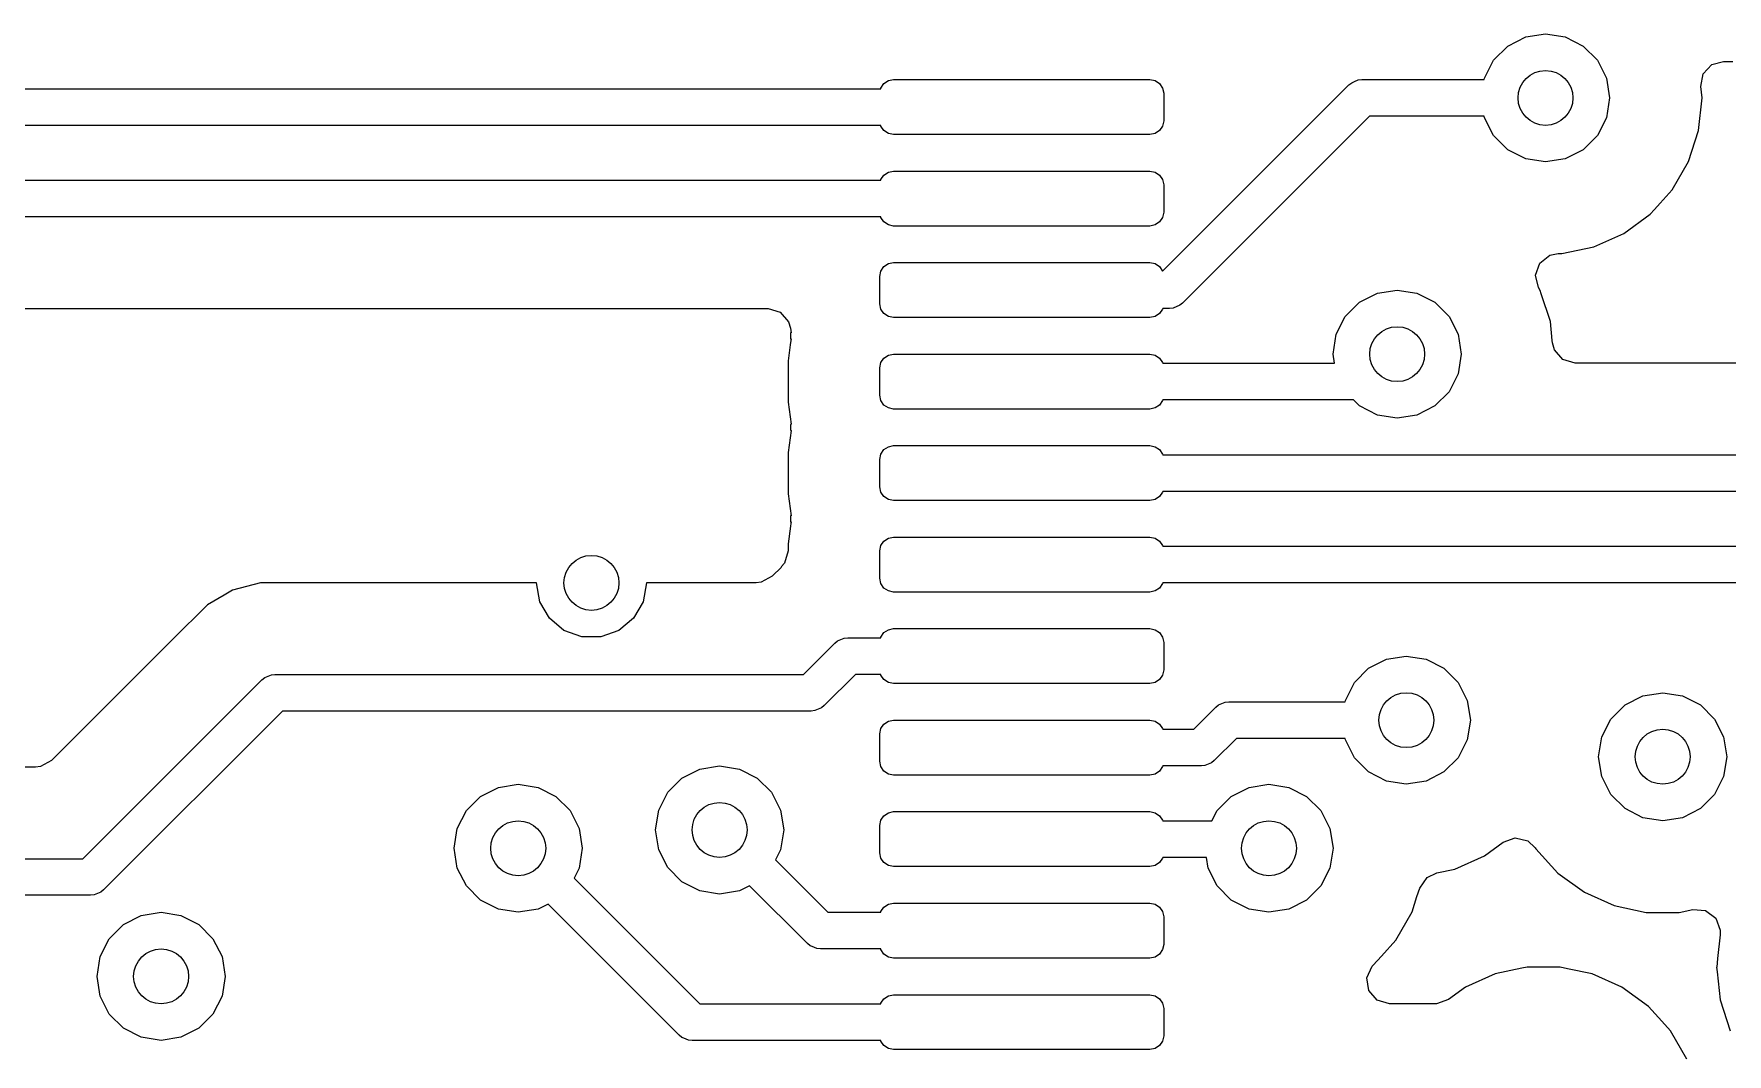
# Model space of a CAD drawing. Extents: x 70 to 224, y -154 to -54.
# Drawn here: x 118.7 to 127.95, y -117.82 to -112.25 of the extents above; entities that cross this region are included whole.
import ezdxf

# ---------------------------------------------------------------- set-up
doc = ezdxf.new("R2010")
doc.units = 0
doc.layers.add('BLACK', color=7, linetype='CONTINUOUS')

msp = doc.modelspace()

# ---------------------------------------------------------------- linework, layer by layer
at = {"layer": 'BLACK', "linetype": 'CONTINUOUS'}
for p, q in [((126.851844, -112.26713), (126.96, -112.25)), ((126.96, -112.25), (127.068156, -112.26713)), ((126.676844, -112.394275), (126.754275, -112.316844)), ((126.754275, -112.316844), (126.851844, -112.26713)), ((127.068156, -112.26713), (127.165725, -112.316844)), ((127.165725, -112.316844), (127.243156, -112.394275)), ((126.62713, -112.491844), (126.676844, -112.394275)), ((127.243156, -112.394275), (127.29287, -112.491844)), ((127.82118, -112.468733), (127.868911, -112.417709)), ((127.868911, -112.417709), (127.931932, -112.4005)), ((127.931932, -112.4005), (127.982707, -112.4005)), ((123.330709, -112.5463), (123.346967, -112.521968)), ((123.346967, -112.521968), (123.371299, -112.50571)), ((123.371299, -112.50571), (123.4, -112.500001)), ((123.4, -112.500001), (124.8, -112.500001)), ((124.8, -112.500001), (124.828701, -112.50571)), ((124.828701, -112.50571), (124.853033, -112.521968)), ((124.853033, -112.521968), (124.869291, -112.5463)), ((124.869357, -113.54663), (125.886699, -112.529289)), ((125.886699, -112.529289), (125.901852, -112.516853)), ((125.901852, -112.516853), (125.916828, -112.51065)), ((125.916828, -112.51065), (125.937901, -112.501921)), ((125.937901, -112.501921), (125.95741, -112.5)), ((125.95741, -112.5), (126.625838, -112.5)), ((126.625838, -112.5), (126.62713, -112.491844)), ((127.29287, -112.491844), (127.31, -112.6)), ((127.808611, -112.537459), (127.82118, -112.468733)), ((117.469999, -112.550001), (123.329973, -112.550001)), ((123.329973, -112.550001), (123.330709, -112.5463)), ((124.869291, -112.5463), (124.875, -112.575001)), ((124.875, -112.575001), (124.875, -112.725001)), ((127.31, -112.6), (127.29287, -112.708156)), ((127.796497, -112.777803), (127.815185, -112.6)), ((127.815185, -112.6), (127.808611, -112.537459)), ((125.998832, -112.7), (124.978121, -113.720711)), ((126.625838, -112.7), (125.998832, -112.7)), ((126.62713, -112.708156), (126.625838, -112.7)), ((126.676844, -112.805725), (126.62713, -112.708156)), ((127.29287, -112.708156), (127.243156, -112.805725)), ((123.329973, -112.750001), (117.511421, -112.750001)), ((123.330709, -112.753702), (123.329973, -112.750001)), ((123.346967, -112.778034), (123.330709, -112.753702)), ((123.371299, -112.794292), (123.346967, -112.778034)), ((123.4, -112.800001), (123.371299, -112.794292)), ((124.8, -112.800001), (123.4, -112.800001)), ((124.828701, -112.794292), (124.8, -112.800001)), ((124.853033, -112.778034), (124.828701, -112.794292)), ((124.869291, -112.753702), (124.853033, -112.778034)), ((124.875, -112.725001), (124.869291, -112.753702)), ((126.754275, -112.883156), (126.676844, -112.805725)), ((127.243156, -112.805725), (127.165725, -112.883156)), ((127.74125, -112.947835), (127.796497, -112.777803)), ((126.851844, -112.93287), (126.754275, -112.883156)), ((127.165725, -112.883156), (127.068156, -112.93287)), ((126.96, -112.95), (126.851844, -112.93287)), ((127.068156, -112.93287), (126.96, -112.95)), ((127.651859, -113.102665), (127.74125, -112.947835)), ((117.75, -113.05), (123.329973, -113.05)), ((123.329973, -113.05), (123.330709, -113.046299)), ((123.330709, -113.046299), (123.346967, -113.021967)), ((123.346967, -113.021967), (123.371299, -113.005709)), ((123.371299, -113.005709), (123.4, -113)), ((123.4, -113), (124.8, -113)), ((124.8, -113), (124.828701, -113.005709)), ((124.828701, -113.005709), (124.853033, -113.021967)), ((124.853033, -113.021967), (124.869291, -113.046299)), ((124.869291, -113.046299), (124.875, -113.075)), ((124.875, -113.075), (124.875, -113.225)), ((127.554648, -113.210629), (127.586499, -113.175254)), ((127.586499, -113.175254), (127.651859, -113.102665)), ((123.329973, -113.25), (117.791421, -113.25)), ((123.330709, -113.253701), (123.329973, -113.25)), ((123.346967, -113.278033), (123.330709, -113.253701)), ((124.869291, -113.253701), (124.853033, -113.278033)), ((124.875, -113.225), (124.869291, -113.253701)), ((127.387593, -113.340612), (127.53223, -113.235526)), ((127.53223, -113.235526), (127.554648, -113.210629)), ((123.371299, -113.294291), (123.346967, -113.278033)), ((123.4, -113.3), (123.371299, -113.294291)), ((124.8, -113.3), (123.4, -113.3)), ((124.828701, -113.294291), (124.8, -113.3)), ((124.853033, -113.278033), (124.828701, -113.294291)), ((127.224267, -113.413329), (127.387593, -113.340612)), ((126.928587, -113.502571), (126.983509, -113.459382)), ((126.983509, -113.459382), (127.029593, -113.4505)), ((127.029593, -113.4505), (127.049389, -113.4505)), ((127.049389, -113.4505), (127.049391, -113.4505)), ((127.049391, -113.4505), (127.224267, -113.413329)), ((123.325, -113.575), (123.330709, -113.546299)), ((123.330709, -113.546299), (123.346967, -113.521967)), ((123.346967, -113.521967), (123.371299, -113.505709)), ((123.371299, -113.505709), (123.4, -113.5)), ((123.4, -113.5), (124.8, -113.5)), ((124.8, -113.5), (124.828701, -113.505709)), ((124.828701, -113.505709), (124.853033, -113.521967)), ((124.853033, -113.521967), (124.869291, -113.546299)), ((124.869291, -113.546299), (124.869357, -113.54663)), ((126.905734, -113.568598), (126.928587, -113.502571)), ((123.325, -113.725), (123.325, -113.575)), ((126.922205, -113.636498), (126.905734, -113.568598)), ((126.931248, -113.652162), (126.922205, -113.636498)), ((123.330709, -113.753701), (123.325, -113.725)), ((124.962967, -113.733147), (124.926919, -113.748079)), ((124.978121, -113.720711), (124.962967, -113.733147)), ((125.866844, -113.794275), (125.944275, -113.716844)), ((125.944275, -113.716844), (126.041844, -113.66713)), ((126.041844, -113.66713), (126.15, -113.65)), ((126.15, -113.65), (126.258156, -113.66713)), ((126.258156, -113.66713), (126.355725, -113.716844)), ((126.355725, -113.716844), (126.433156, -113.794275)), ((126.931252, -113.65217), (126.931248, -113.652162)), ((126.937313, -113.670825), (126.931252, -113.65217)), ((126.986497, -113.822197), (126.937313, -113.670825)), ((118.050098, -113.7505), (122.714146, -113.7505)), ((122.714146, -113.7505), (122.781185, -113.770185)), ((122.781185, -113.770185), (122.82694, -113.822989)), ((122.82694, -113.822989), (122.837085, -113.858312)), ((123.346967, -113.778033), (123.330709, -113.753701)), ((123.371299, -113.794291), (123.346967, -113.778033)), ((123.4, -113.8), (123.371299, -113.794291)), ((124.8, -113.8), (123.4, -113.8)), ((124.828701, -113.794291), (124.8, -113.8)), ((124.853033, -113.778033), (124.828701, -113.794291)), ((124.869291, -113.753701), (124.853033, -113.778033)), ((124.870027, -113.75), (124.869291, -113.753701)), ((124.90741, -113.75), (124.870027, -113.75)), ((124.926919, -113.748079), (124.90741, -113.75)), ((125.81713, -113.891844), (125.866844, -113.794275)), ((126.433156, -113.794275), (126.48287, -113.891844)), ((126.997277, -113.924764), (126.986497, -113.822197)), ((122.837085, -113.858312), (122.840374, -113.88329)), ((122.840374, -113.88329), (122.837399, -113.883681)), ((122.837399, -113.883681), (122.837399, -113.916316)), ((122.837399, -113.916316), (122.840374, -113.916708)), ((122.840374, -113.916708), (122.839313, -113.924762)), ((125.8, -114), (125.81713, -113.891844)), ((126.48287, -113.891844), (126.5, -114)), ((122.835991, -113.949998), (122.8245, -114.037272)), ((122.839313, -113.924764), (122.835991, -113.949998)), ((122.839313, -113.924762), (122.839313, -113.924764)), ((123.346967, -114.021967), (123.371299, -114.005709)), ((123.371299, -114.005709), (123.4, -114)), ((123.4, -114), (124.8, -114)), ((124.8, -114), (124.828701, -114.005709)), ((124.828701, -114.005709), (124.853033, -114.021967)), ((125.807919, -114.05), (125.8, -114)), ((126.5, -114), (126.48287, -114.108156)), ((126.998717, -113.938462), (126.997277, -113.924764)), ((127.009244, -113.977011), (126.998717, -113.938462)), ((127.054999, -114.029815), (127.009244, -113.977011)), ((122.8245, -114.037272), (122.8245, -114.262727)), ((123.325, -114.075), (123.330709, -114.046299)), ((123.325, -114.225), (123.325, -114.075)), ((123.330709, -114.046299), (123.346967, -114.021967)), ((124.853033, -114.021967), (124.869291, -114.046299)), ((124.869291, -114.046299), (124.870027, -114.05)), ((124.870027, -114.05), (125.807919, -114.05)), ((127.122038, -114.0495), (127.054999, -114.029815)), ((130.688473, -114.0495), (127.122038, -114.0495)), ((126.48287, -114.108156), (126.433156, -114.205725)), ((122.8245, -114.262727), (122.840374, -114.383292)), ((123.330709, -114.253701), (123.325, -114.225)), ((123.346967, -114.278033), (123.330709, -114.253701)), ((123.371299, -114.294291), (123.346967, -114.278033)), ((124.853033, -114.278033), (124.828701, -114.294291)), ((124.869291, -114.253701), (124.853033, -114.278033)), ((124.870027, -114.25), (124.869291, -114.253701)), ((125.911119, -114.25), (124.870027, -114.25)), ((125.944275, -114.283156), (125.911119, -114.25)), ((126.041844, -114.33287), (125.944275, -114.283156)), ((126.355725, -114.283156), (126.258156, -114.33287)), ((126.433156, -114.205725), (126.355725, -114.283156)), ((122.840374, -114.383292), (122.837399, -114.383683)), ((122.837399, -114.383683), (122.837399, -114.416316)), ((123.4, -114.3), (123.371299, -114.294291)), ((124.8, -114.3), (123.4, -114.3)), ((124.828701, -114.294291), (124.8, -114.3)), ((126.15, -114.35), (126.041844, -114.33287)), ((126.258156, -114.33287), (126.15, -114.35)), ((122.840374, -114.416708), (122.8245, -114.537272)), ((122.837399, -114.416316), (122.840374, -114.416708)), ((122.8245, -114.537272), (122.8245, -114.762727)), ((123.325, -114.575), (123.330709, -114.546299)), ((123.330709, -114.546299), (123.346967, -114.521967)), ((123.346967, -114.521967), (123.371299, -114.505709)), ((123.371299, -114.505709), (123.4, -114.5)), ((123.4, -114.5), (124.8, -114.5)), ((124.8, -114.5), (124.828701, -114.505709)), ((124.828701, -114.505709), (124.853033, -114.521967)), ((124.853033, -114.521967), (124.869291, -114.546299)), ((124.869291, -114.546299), (124.870027, -114.55)), ((124.870027, -114.55), (131.058578, -114.55)), ((123.325, -114.725), (123.325, -114.575)), ((123.330709, -114.753701), (123.325, -114.725)), ((123.346967, -114.778033), (123.330709, -114.753701)), ((124.869291, -114.753701), (124.853033, -114.778033)), ((124.870027, -114.75), (124.869291, -114.753701)), ((131.1, -114.75), (124.870027, -114.75)), ((122.8245, -114.762727), (122.840374, -114.883292)), ((123.371299, -114.794291), (123.346967, -114.778033)), ((123.4, -114.8), (123.371299, -114.794291)), ((124.8, -114.8), (123.4, -114.8)), ((124.828701, -114.794291), (124.8, -114.8)), ((124.853033, -114.778033), (124.828701, -114.794291)), ((122.837412, -114.939204), (122.8245, -115.037273)), ((122.840374, -114.883292), (122.837402, -114.883683)), ((122.837402, -114.883683), (122.83741, -114.916318)), ((122.83741, -114.916318), (122.840374, -114.916709)), ((122.839313, -114.924765), (122.837412, -114.939204)), ((122.840374, -114.916709), (122.839313, -114.924763)), ((122.839313, -114.924763), (122.839313, -114.924765)), ((123.330709, -115.0463), (123.346967, -115.021968)), ((123.346967, -115.021968), (123.371299, -115.00571)), ((123.371299, -115.00571), (123.4, -115.000001)), ((123.4, -115.000001), (124.8, -115.000001)), ((124.8, -115.000001), (124.828701, -115.00571)), ((124.828701, -115.00571), (124.853033, -115.021968)), ((124.853033, -115.021968), (124.869291, -115.0463)), ((122.8245, -115.075169), (122.804815, -115.142208)), ((122.8245, -115.037273), (122.8245, -115.075169)), ((123.325, -115.075001), (123.330709, -115.0463)), ((123.325, -115.225001), (123.325, -115.075001)), ((124.869291, -115.0463), (124.870027, -115.050001)), ((124.870027, -115.050001), (131.044118, -115.050001)), ((122.737583, -115.213181), (122.67626, -115.246666)), ((122.787031, -115.163733), (122.737583, -115.213181)), ((122.804815, -115.142208), (122.785982, -115.162684)), ((122.785982, -115.162684), (122.787031, -115.163733)), ((119.789684, -115.290423), (119.743569, -115.317049)), ((119.942414, -115.2495), (119.789684, -115.290423)), ((121.450088, -115.2495), (119.942414, -115.2495)), ((121.45, -115.25), (121.450088, -115.2495)), ((121.468092, -115.352606), (121.45, -115.25)), ((122.05, -115.25), (122.031908, -115.352606)), ((122.649902, -115.2495), (122.049912, -115.2495)), ((122.049912, -115.2495), (122.05, -115.25)), ((122.67626, -115.246666), (122.649902, -115.2495)), ((123.330709, -115.253702), (123.325, -115.225001)), ((123.346967, -115.278034), (123.330709, -115.253702)), ((123.371299, -115.294292), (123.346967, -115.278034)), ((123.4, -115.300001), (123.371299, -115.294292)), ((124.8, -115.300001), (123.4, -115.300001)), ((124.828701, -115.294292), (124.8, -115.300001)), ((124.853033, -115.278034), (124.828701, -115.294292)), ((124.869291, -115.253702), (124.853033, -115.278034)), ((124.870027, -115.250001), (124.869291, -115.253702)), ((130.973854, -115.250001), (124.870027, -115.250001)), ((119.652753, -115.369481), (119.5749, -115.447335)), ((119.652758, -115.369477), (119.652753, -115.369481)), ((119.743568, -115.317049), (119.652758, -115.369477)), ((119.743569, -115.317049), (119.743568, -115.317049)), ((121.520187, -115.442836), (121.468092, -115.352606)), ((122.031908, -115.352606), (121.979813, -115.442836)), ((119.540949, -115.481286), (119.167259, -115.854977)), ((119.540951, -115.481284), (119.540949, -115.481286)), ((119.5749, -115.447335), (119.540951, -115.481284)), ((121.6, -115.509808), (121.520187, -115.442836)), ((121.979813, -115.442836), (121.9, -115.509808)), ((121.697906, -115.545442), (121.6, -115.509808)), ((121.802094, -115.545442), (121.697906, -115.545442)), ((121.9, -115.509808), (121.802094, -115.545442)), ((122.908578, -115.75), (123.07929, -115.579289)), ((123.07929, -115.579289), (123.094443, -115.566853)), ((123.094443, -115.566853), (123.130491, -115.551921)), ((123.130491, -115.551921), (123.15, -115.55)), ((123.15, -115.55), (123.329973, -115.55)), ((123.329973, -115.55), (123.330709, -115.546299)), ((123.330709, -115.546299), (123.346967, -115.521967)), ((123.346967, -115.521967), (123.371299, -115.505709)), ((123.371299, -115.505709), (123.4, -115.5)), ((123.4, -115.5), (124.8, -115.5)), ((124.8, -115.5), (124.828701, -115.505709)), ((124.828701, -115.505709), (124.853033, -115.521967)), ((124.853033, -115.521967), (124.869291, -115.546299)), ((124.869291, -115.546299), (124.875, -115.575)), ((124.875, -115.575), (124.875, -115.725)), ((125.994275, -115.716844), (126.091844, -115.66713)), ((126.091844, -115.66713), (126.2, -115.65)), ((126.2, -115.65), (126.308156, -115.66713)), ((126.308156, -115.66713), (126.405725, -115.716844)), ((119.95076, -115.779289), (119.965914, -115.766853)), ((119.965914, -115.766853), (119.965936, -115.766844)), ((119.965936, -115.766844), (120.001962, -115.751921)), ((120.001962, -115.751921), (120.021471, -115.75)), ((120.021471, -115.75), (122.908578, -115.75)), ((123.191421, -115.75), (123.020711, -115.920711)), ((123.329973, -115.75), (123.191421, -115.75)), ((123.330709, -115.753701), (123.329973, -115.75)), ((123.346967, -115.778033), (123.330709, -115.753701)), ((124.869291, -115.753701), (124.853033, -115.778033)), ((124.875, -115.725), (124.869291, -115.753701)), ((125.916844, -115.794275), (125.994275, -115.716844)), ((126.405725, -115.716844), (126.483156, -115.794275)), ((119.167259, -115.854977), (118.802055, -116.220181)), ((118.973049, -116.757), (119.95076, -115.779289)), ((123.371299, -115.794291), (123.346967, -115.778033)), ((123.4, -115.8), (123.371299, -115.794291)), ((124.8, -115.8), (123.4, -115.8)), ((124.828701, -115.794291), (124.8, -115.8)), ((124.853033, -115.778033), (124.828701, -115.794291)), ((125.86713, -115.891844), (125.916844, -115.794275)), ((126.483156, -115.794275), (126.53287, -115.891844)), ((127.491844, -115.86713), (127.6, -115.85)), ((127.6, -115.85), (127.708156, -115.86713)), ((120.062893, -115.95), (119.085182, -116.927711)), ((122.95, -115.95), (120.062893, -115.95)), ((122.969509, -115.948079), (122.95, -115.95)), ((123.005557, -115.933147), (122.969509, -115.948079)), ((123.020711, -115.920711), (123.005557, -115.933147)), ((125.039339, -116.05), (125.16005, -115.929289)), ((125.16005, -115.929289), (125.175204, -115.916853)), ((125.175204, -115.916853), (125.211252, -115.901921)), ((125.211252, -115.901921), (125.230761, -115.9)), ((125.230761, -115.9), (125.865838, -115.9)), ((125.865838, -115.9), (125.86713, -115.891844)), ((126.53287, -115.891844), (126.55, -116)), ((127.316844, -115.994275), (127.394275, -115.916844)), ((127.394275, -115.916844), (127.491844, -115.86713)), ((127.708156, -115.86713), (127.805725, -115.916844)), ((127.805725, -115.916844), (127.883156, -115.994275)), ((123.325, -116.075), (123.330709, -116.046299)), ((123.330709, -116.046299), (123.346967, -116.021967)), ((123.346967, -116.021967), (123.371299, -116.005709)), ((123.371299, -116.005709), (123.4, -116)), ((123.4, -116), (124.8, -116)), ((124.8, -116), (124.828701, -116.005709)), ((124.828701, -116.005709), (124.853033, -116.021967)), ((124.853033, -116.021967), (124.869291, -116.046299)), ((124.869291, -116.046299), (124.870027, -116.05)), ((126.55, -116), (126.53287, -116.108156)), ((127.26713, -116.091844), (127.316844, -115.994275)), ((127.883156, -115.994275), (127.93287, -116.091844)), ((123.325, -116.225), (123.325, -116.075)), ((124.870027, -116.05), (125.039339, -116.05)), ((125.272183, -116.1), (125.151472, -116.220711)), ((125.865838, -116.1), (125.272183, -116.1)), ((125.86713, -116.108156), (125.865838, -116.1)), ((125.916844, -116.205725), (125.86713, -116.108156)), ((126.53287, -116.108156), (126.483156, -116.205725)), ((127.25, -116.2), (127.26713, -116.091844)), ((127.93287, -116.091844), (127.95, -116.2)), ((118.802055, -116.220181), (118.740732, -116.253666)), ((123.330709, -116.253701), (123.325, -116.225)), ((125.136318, -116.233147), (125.10027, -116.248079)), ((125.151472, -116.220711), (125.136318, -116.233147)), ((125.994275, -116.283156), (125.916844, -116.205725)), ((126.483156, -116.205725), (126.405725, -116.283156)), ((127.26713, -116.308156), (127.25, -116.2)), ((127.95, -116.2), (127.93287, -116.308156)), ((118.714374, -116.2565), (118.630797, -116.2565)), ((118.740732, -116.253666), (118.714374, -116.2565)), ((122.166844, -116.394275), (122.244275, -116.316844)), ((122.244275, -116.316844), (122.341844, -116.26713)), ((122.341844, -116.26713), (122.45, -116.25)), ((122.45, -116.25), (122.558156, -116.26713)), ((122.558156, -116.26713), (122.655725, -116.316844)), ((122.655725, -116.316844), (122.733156, -116.394275)), ((123.346967, -116.278033), (123.330709, -116.253701)), ((123.371299, -116.294291), (123.346967, -116.278033)), ((123.4, -116.3), (123.371299, -116.294291)), ((124.8, -116.3), (123.4, -116.3)), ((124.828701, -116.294291), (124.8, -116.3)), ((124.853033, -116.278033), (124.828701, -116.294291)), ((124.869291, -116.253701), (124.853033, -116.278033)), ((124.870027, -116.25), (124.869291, -116.253701)), ((125.080761, -116.25), (124.870027, -116.25)), ((125.10027, -116.248079), (125.080761, -116.25)), ((126.091844, -116.33287), (125.994275, -116.283156)), ((126.405725, -116.283156), (126.308156, -116.33287)), ((127.316844, -116.405725), (127.26713, -116.308156)), ((127.93287, -116.308156), (127.883156, -116.405725)), ((121.066844, -116.494275), (121.144275, -116.416844)), ((121.144275, -116.416844), (121.241844, -116.36713)), ((121.241844, -116.36713), (121.35, -116.35)), ((121.35, -116.35), (121.458156, -116.36713)), ((121.458156, -116.36713), (121.555725, -116.416844)), ((121.555725, -116.416844), (121.633156, -116.494275)), ((122.11713, -116.491844), (122.166844, -116.394275)), ((122.733156, -116.394275), (122.78287, -116.491844)), ((125.166844, -116.494275), (125.244275, -116.416844)), ((125.244275, -116.416844), (125.341844, -116.36713)), ((125.341844, -116.36713), (125.45, -116.35)), ((125.45, -116.35), (125.558156, -116.36713)), ((125.558156, -116.36713), (125.655725, -116.416844)), ((125.655725, -116.416844), (125.733156, -116.494275)), ((126.2, -116.35), (126.091844, -116.33287)), ((126.308156, -116.33287), (126.2, -116.35)), ((127.394275, -116.483156), (127.316844, -116.405725)), ((127.883156, -116.405725), (127.805725, -116.483156)), ((121.01713, -116.591844), (121.066844, -116.494275)), ((121.633156, -116.494275), (121.68287, -116.591844)), ((122.1, -116.6), (122.11713, -116.491844)), ((122.78287, -116.491844), (122.8, -116.6)), ((123.346967, -116.521967), (123.371299, -116.505709)), ((123.371299, -116.505709), (123.4, -116.5)), ((123.4, -116.5), (124.8, -116.5)), ((124.8, -116.5), (124.828701, -116.505709)), ((124.828701, -116.505709), (124.853033, -116.521967)), ((125.138451, -116.55), (125.166844, -116.494275)), ((125.733156, -116.494275), (125.78287, -116.591844)), ((127.491844, -116.53287), (127.394275, -116.483156)), ((127.805725, -116.483156), (127.708156, -116.53287)), ((121, -116.7), (121.01713, -116.591844)), ((121.68287, -116.591844), (121.7, -116.7)), ((122.11713, -116.708156), (122.1, -116.6)), ((122.8, -116.6), (122.78287, -116.708156)), ((123.325, -116.575), (123.330709, -116.546299)), ((123.325, -116.725), (123.325, -116.575)), ((123.330709, -116.546299), (123.346967, -116.521967)), ((124.853033, -116.521967), (124.869291, -116.546299)), ((124.869291, -116.546299), (124.870027, -116.55)), ((124.870027, -116.55), (125.138451, -116.55)), ((125.78287, -116.591844), (125.8, -116.7)), ((127.6, -116.55), (127.491844, -116.53287)), ((127.708156, -116.53287), (127.6, -116.55)), ((126.627593, -116.740612), (126.729254, -116.666749)), ((126.729254, -116.666749), (126.79506, -116.643269)), ((126.79506, -116.643269), (126.863114, -116.659094)), ((126.863114, -116.659094), (126.902863, -116.698462)), ((117.807635, -116.757), (118.973049, -116.757)), ((121.01713, -116.808156), (121, -116.7)), ((121.7, -116.7), (121.68287, -116.808156)), ((122.166844, -116.805725), (122.11713, -116.708156)), ((122.78287, -116.708156), (122.754755, -116.763333)), ((122.754755, -116.763333), (123.041421, -117.05)), ((123.330709, -116.753701), (123.325, -116.725)), ((123.346967, -116.778033), (123.330709, -116.753701)), ((123.371299, -116.794291), (123.346967, -116.778033)), ((124.853033, -116.778033), (124.828701, -116.794291)), ((124.869291, -116.753701), (124.853033, -116.778033)), ((124.870027, -116.75), (124.869291, -116.753701)), ((125.107919, -116.75), (124.870027, -116.75)), ((125.11713, -116.808156), (125.107919, -116.75)), ((125.8, -116.7), (125.78287, -116.808156)), ((126.464267, -116.813329), (126.627593, -116.740612)), ((126.902863, -116.698462), (126.904319, -116.697405)), ((126.904319, -116.697405), (126.908139, -116.702663)), ((126.908139, -116.702663), (127.027764, -116.835521)), ((121.066844, -116.905725), (121.01713, -116.808156)), ((121.68287, -116.808156), (121.654755, -116.863333)), ((121.654755, -116.863333), (122.34142, -117.549999)), ((122.244275, -116.883156), (122.166844, -116.805725)), ((123.4, -116.8), (123.371299, -116.794291)), ((124.8, -116.8), (123.4, -116.8)), ((124.828701, -116.794291), (124.8, -116.8)), ((125.166844, -116.905725), (125.11713, -116.808156)), ((125.78287, -116.808156), (125.733156, -116.905725)), ((126.273689, -116.917221), (126.313125, -116.859547)), ((126.313125, -116.859547), (126.365833, -116.834251)), ((126.365833, -116.834251), (126.464267, -116.813329)), ((127.027764, -116.835521), (127.027767, -116.835523)), ((127.027767, -116.835523), (127.02777, -116.835526)), ((127.02777, -116.835526), (127.172407, -116.940612)), ((119.014471, -116.957), (117.849057, -116.957)), ((119.03398, -116.955079), (119.014471, -116.957)), ((119.070028, -116.940147), (119.03398, -116.955079)), ((119.085182, -116.927711), (119.070028, -116.940147)), ((121.144275, -116.983156), (121.066844, -116.905725)), ((122.341844, -116.93287), (122.244275, -116.883156)), ((122.45, -116.95), (122.341844, -116.93287)), ((122.558156, -116.93287), (122.45, -116.95)), ((122.613333, -116.904755), (122.558156, -116.93287)), ((122.929289, -117.22071), (122.613333, -116.904755)), ((125.244275, -116.983156), (125.166844, -116.905725)), ((125.733156, -116.905725), (125.655725, -116.983156)), ((126.231413, -117.047335), (126.258335, -116.964475)), ((126.258335, -116.964475), (126.273689, -116.917221)), ((127.172407, -116.940612), (127.335733, -117.013329)), ((119.291844, -117.06713), (119.4, -117.05)), ((119.4, -117.05), (119.508156, -117.06713)), ((121.241844, -117.03287), (121.144275, -116.983156)), ((121.35, -117.05), (121.241844, -117.03287)), ((121.458156, -117.03287), (121.35, -117.05)), ((121.513333, -117.004755), (121.458156, -117.03287)), ((122.229288, -117.720709), (121.513333, -117.004755)), ((123.041421, -117.05), (123.329973, -117.05)), ((123.329973, -117.05), (123.330709, -117.046299)), ((123.330709, -117.046299), (123.346967, -117.021967)), ((123.346967, -117.021967), (123.371299, -117.005709)), ((123.371299, -117.005709), (123.4, -117)), ((123.4, -117), (124.8, -117)), ((124.8, -117), (124.828701, -117.005709)), ((124.828701, -117.005709), (124.853033, -117.021967)), ((124.853033, -117.021967), (124.869291, -117.046299)), ((124.869291, -117.046299), (124.875, -117.075)), ((125.341844, -117.03287), (125.244275, -116.983156)), ((125.45, -117.05), (125.341844, -117.03287)), ((125.558156, -117.03287), (125.45, -117.05)), ((125.655725, -116.983156), (125.558156, -117.03287)), ((126.141859, -117.202665), (126.23125, -117.047835)), ((126.23125, -117.047835), (126.231413, -117.047335)), ((127.335733, -117.013329), (127.510609, -117.0505)), ((127.510609, -117.0505), (127.51061, -117.0505)), ((127.51061, -117.0505), (127.689389, -117.0505)), ((127.689389, -117.0505), (127.689391, -117.0505)), ((127.689391, -117.0505), (127.764767, -117.034478)), ((127.764767, -117.034478), (127.834433, -117.039794)), ((127.834433, -117.039794), (127.890166, -117.081931)), ((119.116844, -117.194275), (119.194275, -117.116844)), ((119.194275, -117.116844), (119.291844, -117.06713)), ((119.508156, -117.06713), (119.605725, -117.116844)), ((119.605725, -117.116844), (119.683156, -117.194275)), ((124.875, -117.075), (124.875, -117.225)), ((127.890166, -117.081931), (127.914272, -117.14751)), ((127.914272, -117.14751), (127.913868, -117.16873)), ((119.06713, -117.291844), (119.116844, -117.194275)), ((119.683156, -117.194275), (119.73287, -117.291844)), ((122.944442, -117.233147), (122.929289, -117.22071)), ((122.955, -117.23752), (122.944442, -117.233147)), ((122.980491, -117.248079), (122.955, -117.23752)), ((123, -117.25), (122.980491, -117.248079)), ((123.329973, -117.25), (123, -117.25)), ((123.330709, -117.253701), (123.329973, -117.25)), ((124.875, -117.225), (124.869291, -117.253701)), ((126.063589, -117.289592), (126.141859, -117.202665)), ((127.913503, -117.172197), (127.899897, -117.301647)), ((127.913868, -117.16873), (127.913503, -117.172194)), ((127.913503, -117.172194), (127.913503, -117.172197)), ((119.05, -117.4), (119.06713, -117.291844)), ((119.73287, -117.291844), (119.75, -117.4)), ((123.346967, -117.278033), (123.330709, -117.253701)), ((123.371299, -117.294291), (123.346967, -117.278033)), ((123.4, -117.3), (123.371299, -117.294291)), ((124.8, -117.3), (123.4, -117.3)), ((124.828701, -117.294291), (124.8, -117.3)), ((124.853033, -117.278033), (124.828701, -117.294291)), ((124.869291, -117.253701), (124.853033, -117.278033)), ((125.984881, -117.407853), (126.013906, -117.344297)), ((126.013906, -117.344297), (126.019092, -117.339012)), ((126.019092, -117.339012), (126.063589, -117.289592)), ((127.899897, -117.301647), (127.894868, -117.3495)), ((119.06713, -117.508156), (119.05, -117.4)), ((119.75, -117.4), (119.73287, -117.508156)), ((125.994825, -117.477011), (125.984881, -117.407853)), ((126.685728, -117.386672), (126.522408, -117.459388)), ((126.685733, -117.38667), (126.685728, -117.386672)), ((126.829954, -117.356015), (126.685733, -117.38667)), ((126.860609, -117.3495), (126.829954, -117.356015)), ((127.039391, -117.3495), (126.860609, -117.3495)), ((127.080853, -117.358313), (127.039391, -117.3495)), ((127.214265, -117.38667), (127.080853, -117.358313)), ((127.214267, -117.386671), (127.214265, -117.38667)), ((127.377593, -117.459388), (127.214267, -117.386671)), ((127.894868, -117.3495), (127.894815, -117.35)), ((127.894815, -117.35), (127.897467, -117.375236)), ((127.897467, -117.375236), (127.913503, -117.527805)), ((119.116844, -117.605725), (119.06713, -117.508156)), ((119.73287, -117.508156), (119.683156, -117.605725)), ((123.330709, -117.546298), (123.346967, -117.521966)), ((123.346967, -117.521966), (123.371299, -117.505708)), ((123.371299, -117.505708), (123.4, -117.499999)), ((123.4, -117.499999), (124.8, -117.499999)), ((124.8, -117.499999), (124.828701, -117.505708)), ((124.828701, -117.505708), (124.853033, -117.521966)), ((124.853033, -117.521966), (124.869291, -117.546298)), ((126.04058, -117.529815), (125.994825, -117.477011)), ((126.430974, -117.525818), (126.365168, -117.549298)), ((126.522403, -117.45939), (126.430974, -117.525818)), ((126.522408, -117.459388), (126.522403, -117.45939)), ((127.52223, -117.564474), (127.377593, -117.459388)), ((127.913503, -117.527805), (127.913504, -117.527807)), ((127.913504, -117.527807), (127.968747, -117.697829)), ((119.194275, -117.683156), (119.116844, -117.605725)), ((119.683156, -117.605725), (119.605725, -117.683156)), ((122.34142, -117.549999), (123.329973, -117.549999)), ((123.329973, -117.549999), (123.330709, -117.546298)), ((124.869291, -117.546298), (124.875, -117.574999)), ((124.875, -117.574999), (124.875, -117.724999)), ((126.107619, -117.5495), (126.04058, -117.529815)), ((126.358089, -117.5495), (126.107619, -117.5495)), ((126.365168, -117.549298), (126.358089, -117.5495)), ((127.522231, -117.564475), (127.52223, -117.564474)), ((127.522232, -117.564476), (127.522231, -117.564475)), ((127.522235, -117.564478), (127.522232, -117.564476)), ((127.595003, -117.645296), (127.522235, -117.564478)), ((119.291844, -117.73287), (119.194275, -117.683156)), ((119.605725, -117.683156), (119.508156, -117.73287)), ((127.641859, -117.697335), (127.595003, -117.645296)), ((127.731249, -117.852164), (127.641859, -117.697335)), ((119.4, -117.75), (119.291844, -117.73287)), ((119.508156, -117.73287), (119.4, -117.75)), ((122.244441, -117.733146), (122.229288, -117.720709)), ((122.254999, -117.737519), (122.244441, -117.733146)), ((122.28049, -117.748078), (122.254999, -117.737519)), ((122.299999, -117.749999), (122.28049, -117.748078)), ((123.329973, -117.749999), (122.299999, -117.749999)), ((123.330709, -117.7537), (123.329973, -117.749999)), ((123.346967, -117.778032), (123.330709, -117.7537)), ((123.371299, -117.79429), (123.346967, -117.778032)), ((123.4, -117.799999), (123.371299, -117.79429)), ((124.8, -117.799999), (123.4, -117.799999)), ((124.828701, -117.79429), (124.8, -117.799999)), ((124.853033, -117.778032), (124.828701, -117.79429)), ((124.869291, -117.7537), (124.853033, -117.778032)), ((124.875, -117.724999), (124.869291, -117.7537))]:
    msp.add_line(p, q, dxfattribs=at)
at = {"layer": 'BLACK'}
for centre in [(126.96, -112.6), (126.15, -114), (121.75, -115.25), (126.2, -116), (127.6, -116.2), (122.45, -116.6), (121.35, -116.7), (125.45, -116.7), (119.4, -117.4)]:
    msp.add_circle(centre, 0.15, dxfattribs=at)

doc.saveas('drawing.dxf')
